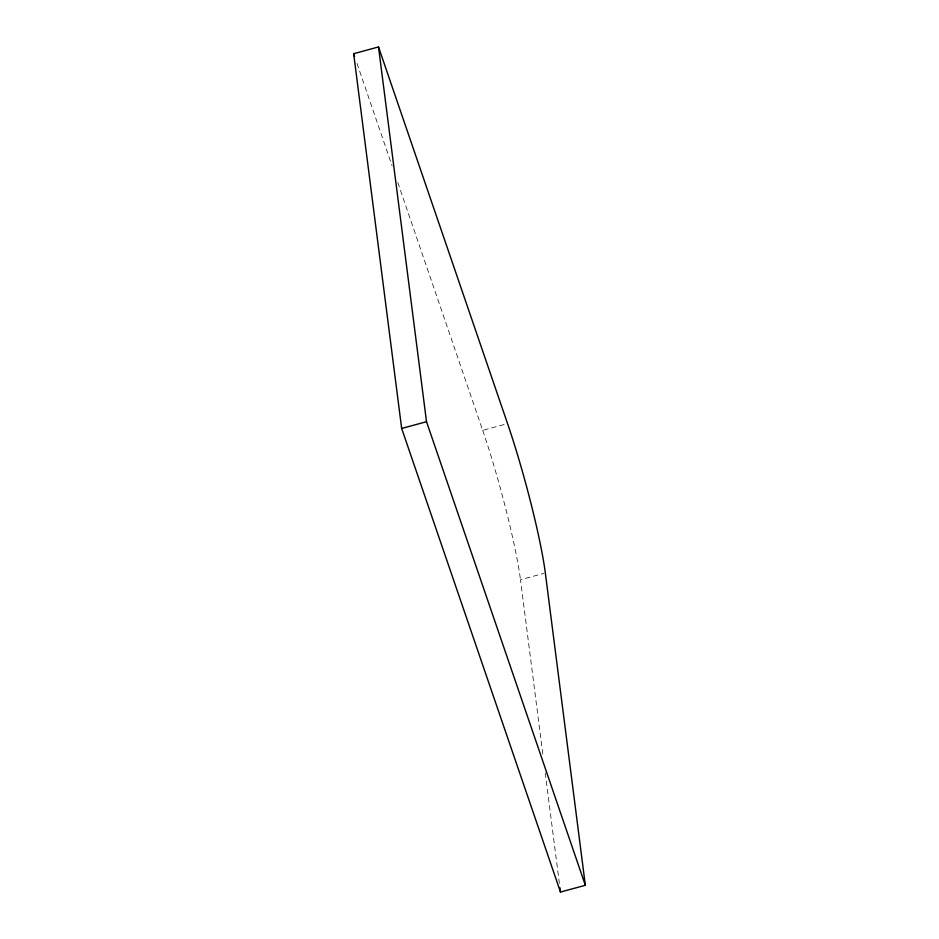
<?xml version="1.0" encoding="UTF-8"?>
<svg xmlns="http://www.w3.org/2000/svg" width="939" height="939" viewBox="0 0 939 939"><rect width="100%" height="100%" fill="white"/><g stroke="black" fill="none" stroke-linecap="round" stroke-linejoin="round"><path stroke-width="0.7" stroke-dasharray="4.7 3.52" d="M397.784 182.495L482.705 430.379L507.553 423.606M542.812 754.064L520.488 579.75L543.951 573.365M356.984 63.406L392.091 165.886M545.23 772.938L559.374 883.329M482.705 430.379A110.896 10.505 74.8 0 1 520.488 579.75"/><path stroke-width="1.41" d="M353.663 53.711L378.511 46.95L507.553 423.606A110.896 10.505 74.8 0 1 545.336 572.99L585.337 885.289L560.489 892.05L401.669 428.466L353.663 53.711L354.602 56.481M401.669 428.466L426.517 421.705L378.511 46.95M426.517 421.705L585.337 885.289M559.926 887.695L560.489 892.05"/></g></svg>
